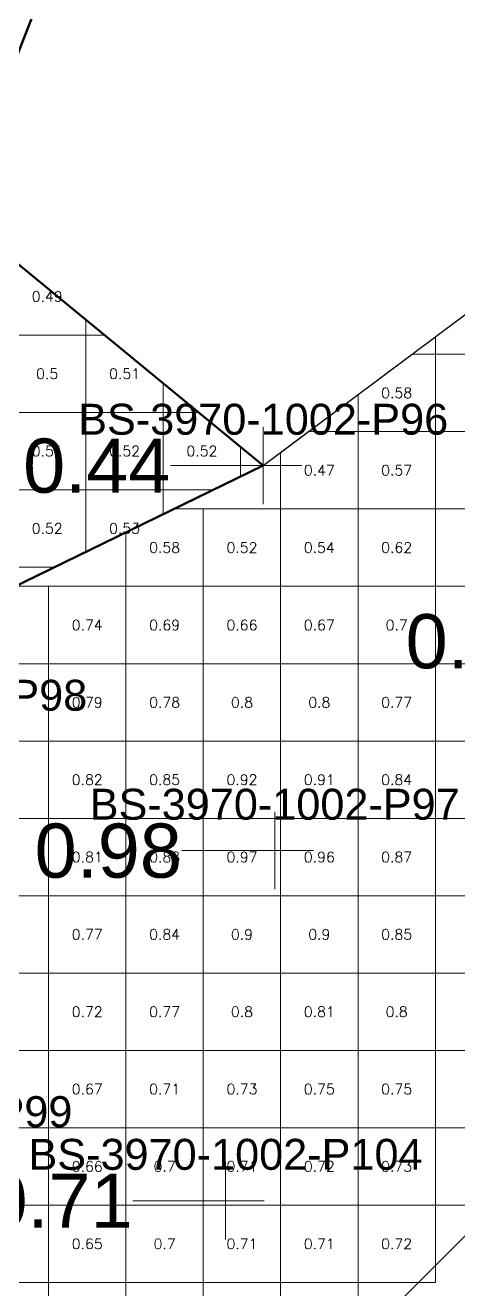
# Model space of a CAD drawing. Header units: inches. Extents: x 469775 to 470079, y 4349683 to 4349873.
# Drawn here: x 469852.58 to 469858.19, y 4349745.8 to 4349762.14 of the extents above; entities that cross this region are included whole.
import ezdxf
from ezdxf.enums import TextEntityAlignment as Align

# ---------------------------------------------------------------- set-up
doc = ezdxf.new("R2010")
doc.units = ezdxf.units.IN
doc.header["$MEASUREMENT"] = 0
doc.layers.add('123', color=7, linetype='Continuous')
for name, color, linetype, lineweight in [('点', 7, 'Continuous', 0), ('爆区方格网', 7, 'Continuous', 0), ('线条', 7, 'Continuous', 0), ('钻孔', 7, 'Continuous', 0)]:
    doc.layers.add(name, color=color, linetype=linetype, lineweight=lineweight)
doc.styles.add('3dmine_textStyle_1', font='txt.shx', dxfattribs={"height": 1, "bigfont": 'gbcbig.shx'})
doc.styles.add('3dmine_textStyle_2', font='arial.ttf', dxfattribs={"height": 1})

msp = doc.modelspace()

# ---------------------------------------------------------------- hatches: boundary and pattern name
at = {"layer": '钻孔', "linetype": 'Continuous', "lineweight": 0, "true_color": 0x808080, "extrusion": (0, 1, 0)}
msp.add_hatch(color=8, dxfattribs=at).paths.add_polyline_path([(-469856.658, 3959.942), (-469855.658, 3959.942), (-469855.658, 3971.942), (-469856.658, 3971.942)], flags=0)
at = {"layer": '钻孔', "linetype": 'Continuous', "lineweight": 0, "true_color": 0x80ffff, "extrusion": (0, 1, 0)}
for points in [[(-469856.807, 3960.174), (-469855.807, 3960.174), (-469855.807, 3972.174), (-469856.807, 3972.174)], [(-469856.171, 3960.448), (-469855.171, 3960.448), (-469855.171, 3972.448), (-469856.171, 3972.448)]]:
    msp.add_hatch(color=131, dxfattribs=at).paths.add_polyline_path(points, flags=0)

# ---------------------------------------------------------------- linework, layer by layer
at = {"color": 5, "linetype": 'Continuous', "lineweight": 50, "elevation": 1987.297}
msp.add_lwpolyline([(469808.467, 4349758.645), (469817.134, 4349758.797), (469824.272, 4349756.124), (469828.701, 4349753.527), (469831.831, 4349753.068), (469833.358, 4349750.622), (469837.582, 4349745.099), (469842.228, 4349744.294), (469848.28, 4349752.862), (469855.658, 4349756.452), (469851.682, 4349759.72), (469853.994, 4349765.649), (469852.242, 4349767.401), (469842.005, 4349764.839), (469836.359, 4349766.411), (469832.229, 4349766.357), (469826.099, 4349763.33), (469820.476, 4349762.487), (469821.961, 4349767.803), (469817.208, 4349769.309), (469811.803, 4349766.383), (469805.674, 4349763.484)], dxfattribs=at)
at = {"color": 4, "linetype": 'Continuous', "lineweight": 0, "true_color": 0x00ffff, "elevation": 3966.233}
for points in [[(469845.427, 4349736.191), (469841.883, 4349739.467), (469842.228, 4349744.294), (469848.28, 4349752.862), (469855.658, 4349756.452), (469860.241, 4349759.881), (469868.362, 4349765.532)], [(469870.761, 4349763.128), (469867.863, 4349760.713), (469870.09, 4349758.577), (469873.314, 4349756.381), (469875.304, 4349754.198), (469865.757, 4349749.122), (469863.277, 4349745.916), (469858.867, 4349747.095), (469855.24, 4349743.466), (469853.308, 4349743.754), (469850.298, 4349745.551), (469847.477, 4349743.663), (469848.343, 4349739.646), (469845.427, 4349736.191)]]:
    msp.add_lwpolyline(points, dxfattribs=at)
at = {"color": 7, "linetype": 'Continuous', "lineweight": 0, "elevation": 3966.233}
msp.add_lwpolyline([(469845.427, 4349736.191), (469868.108, 4349719.891), (469868.108, 4349719.891), (469864.089, 4349732.247), (469861.567, 4349735.442), (469861.304, 4349735.775), (469863.277, 4349745.916), (469858.867, 4349747.095), (469855.24, 4349743.466), (469853.308, 4349743.754), (469850.298, 4349745.551), (469847.477, 4349743.663), (469848.343, 4349739.646), (469845.427, 4349736.191), (469845.427, 4349736.191)], dxfattribs=at)
at = {"layer": '123', "elevation": 1987.297}
msp.add_lwpolyline([(469851.682, 4349759.72), (469855.658, 4349756.452), (469860.241, 4349759.881), (469868.362, 4349765.532), (469871.556, 4349768.128), (469871.209, 4349769.962), (469869.209, 4349769.667), (469866.414, 4349769.254), (469864.214, 4349766.26), (469858.315, 4349764.574), (469853.994, 4349765.649), (469851.682, 4349759.72)], close=True, dxfattribs=at)
at = {"layer": '点', "color": 138, "linetype": 'Continuous', "lineweight": 0, "true_color": 0x004c4c}
for points, elevation in [([(469855.658, 4349755.952), (469855.658, 4349756.952)], 3971.942), ([(469856.158, 4349756.452), (469855.158, 4349756.452)], 3971.942), ([(469855.807, 4349750.975), (469855.807, 4349751.975)], 3972.174), ([(469856.307, 4349751.475), (469855.307, 4349751.475)], 3972.174), ([(469855.171, 4349746.449), (469855.171, 4349747.449)], 3972.448), ([(469855.671, 4349746.949), (469854.671, 4349746.949)], 3972.448)]:
    msp.add_lwpolyline(points, dxfattribs=dict(at, elevation=elevation))
at = {"layer": '爆区方格网', "color": 4, "linetype": 'Continuous', "lineweight": 0, "elevation": 3972.76}
for points in [[(469853.366, 4349758.335), (469853.366, 4349758.14), (469852.366, 4349758.14), (469852.366, 4349759.14), (469852.388, 4349759.14), (469853.366, 4349758.335)], [(469853.366, 4349757.14), (469852.366, 4349757.14), (469852.366, 4349758.14), (469853.366, 4349758.14), (469853.366, 4349757.14)], [(469854.366, 4349757.514), (469854.366, 4349757.14), (469853.366, 4349757.14), (469853.366, 4349758.14), (469853.605, 4349758.14), (469854.366, 4349757.514)], [(469853.366, 4349756.14), (469852.366, 4349756.14), (469852.366, 4349757.14), (469853.366, 4349757.14), (469853.366, 4349756.14)], [(469854.366, 4349756.14), (469853.366, 4349756.14), (469853.366, 4349757.14), (469854.366, 4349757.14), (469854.366, 4349756.14)], [(469855.366, 4349756.692), (469855.366, 4349756.31), (469855.016, 4349756.14), (469854.366, 4349756.14), (469854.366, 4349757.14), (469854.822, 4349757.14), (469855.366, 4349756.692)], [(469853.366, 4349755.337), (469852.961, 4349755.14), (469852.366, 4349755.14), (469852.366, 4349756.14), (469853.366, 4349756.14), (469853.366, 4349755.337)], [(469854.366, 4349755.824), (469853.366, 4349755.337), (469853.366, 4349756.14), (469854.366, 4349756.14), (469854.366, 4349755.824)]]:
    msp.add_lwpolyline(points, dxfattribs=at)
at = {"layer": '爆区方格网', "color": 4, "linetype": 'Continuous', "lineweight": 0, "true_color": 0x00ffff, "elevation": 3972.427}
for points in [[(469858.884, 4349757.892), (469857.884, 4349757.892), (469857.884, 4349758.117), (469858.884, 4349758.865), (469858.884, 4349757.892)], [(469857.884, 4349756.892), (469856.884, 4349756.892), (469856.884, 4349757.369), (469857.582, 4349757.892), (469857.884, 4349757.892), (469857.884, 4349756.892)], [(469858.884, 4349756.892), (469857.884, 4349756.892), (469857.884, 4349757.892), (469858.884, 4349757.892), (469858.884, 4349756.892)], [(469856.884, 4349755.892), (469855.884, 4349755.892), (469855.884, 4349756.621), (469856.246, 4349756.892), (469856.884, 4349756.892), (469856.884, 4349755.892)], [(469857.884, 4349755.892), (469856.884, 4349755.892), (469856.884, 4349756.892), (469857.884, 4349756.892), (469857.884, 4349755.892)], [(469858.884, 4349755.892), (469857.884, 4349755.892), (469857.884, 4349756.892), (469858.884, 4349756.892), (469858.884, 4349755.892)], [(469854.884, 4349754.892), (469853.884, 4349754.892), (469853.884, 4349755.589), (469854.506, 4349755.892), (469854.884, 4349755.892), (469854.884, 4349754.892)], [(469855.884, 4349754.892), (469854.884, 4349754.892), (469854.884, 4349755.892), (469855.884, 4349755.892), (469855.884, 4349754.892)], [(469856.884, 4349754.892), (469855.884, 4349754.892), (469855.884, 4349755.892), (469856.884, 4349755.892), (469856.884, 4349754.892)], [(469857.884, 4349754.892), (469856.884, 4349754.892), (469856.884, 4349755.892), (469857.884, 4349755.892), (469857.884, 4349754.892)], [(469858.884, 4349754.892), (469857.884, 4349754.892), (469857.884, 4349755.892), (469858.884, 4349755.892), (469858.884, 4349754.892)], [(469852.884, 4349753.892), (469851.884, 4349753.892), (469851.884, 4349754.616), (469852.451, 4349754.892), (469852.884, 4349754.892), (469852.884, 4349753.892)], [(469853.884, 4349753.892), (469852.884, 4349753.892), (469852.884, 4349754.892), (469853.884, 4349754.892), (469853.884, 4349753.892)], [(469854.884, 4349753.892), (469853.884, 4349753.892), (469853.884, 4349754.892), (469854.884, 4349754.892), (469854.884, 4349753.892)], [(469855.884, 4349753.892), (469854.884, 4349753.892), (469854.884, 4349754.892), (469855.884, 4349754.892), (469855.884, 4349753.892)], [(469856.884, 4349753.892), (469855.884, 4349753.892), (469855.884, 4349754.892), (469856.884, 4349754.892), (469856.884, 4349753.892)], [(469857.884, 4349753.892), (469856.884, 4349753.892), (469856.884, 4349754.892), (469857.884, 4349754.892), (469857.884, 4349753.892)], [(469858.884, 4349753.892), (469857.884, 4349753.892), (469857.884, 4349754.892), (469858.884, 4349754.892), (469858.884, 4349753.892)], [(469852.884, 4349752.892), (469851.884, 4349752.892), (469851.884, 4349753.892), (469852.884, 4349753.892), (469852.884, 4349752.892)], [(469853.884, 4349752.892), (469852.884, 4349752.892), (469852.884, 4349753.892), (469853.884, 4349753.892), (469853.884, 4349752.892)], [(469854.884, 4349752.892), (469853.884, 4349752.892), (469853.884, 4349753.892), (469854.884, 4349753.892), (469854.884, 4349752.892)], [(469855.884, 4349752.892), (469854.884, 4349752.892), (469854.884, 4349753.892), (469855.884, 4349753.892), (469855.884, 4349752.892)], [(469856.884, 4349752.892), (469855.884, 4349752.892), (469855.884, 4349753.892), (469856.884, 4349753.892), (469856.884, 4349752.892)], [(469857.884, 4349752.892), (469856.884, 4349752.892), (469856.884, 4349753.892), (469857.884, 4349753.892), (469857.884, 4349752.892)], [(469858.884, 4349752.892), (469857.884, 4349752.892), (469857.884, 4349753.892), (469858.884, 4349753.892), (469858.884, 4349752.892)], [(469852.884, 4349751.892), (469851.884, 4349751.892), (469851.884, 4349752.892), (469852.884, 4349752.892), (469852.884, 4349751.892)], [(469853.884, 4349751.892), (469852.884, 4349751.892), (469852.884, 4349752.892), (469853.884, 4349752.892), (469853.884, 4349751.892)], [(469854.884, 4349751.892), (469853.884, 4349751.892), (469853.884, 4349752.892), (469854.884, 4349752.892), (469854.884, 4349751.892)], [(469855.884, 4349751.892), (469854.884, 4349751.892), (469854.884, 4349752.892), (469855.884, 4349752.892), (469855.884, 4349751.892)], [(469856.884, 4349751.892), (469855.884, 4349751.892), (469855.884, 4349752.892), (469856.884, 4349752.892), (469856.884, 4349751.892)], [(469857.884, 4349751.892), (469856.884, 4349751.892), (469856.884, 4349752.892), (469857.884, 4349752.892), (469857.884, 4349751.892)], [(469858.884, 4349751.892), (469857.884, 4349751.892), (469857.884, 4349752.892), (469858.884, 4349752.892), (469858.884, 4349751.892)], [(469852.884, 4349750.892), (469851.884, 4349750.892), (469851.884, 4349751.892), (469852.884, 4349751.892), (469852.884, 4349750.892)], [(469853.884, 4349750.892), (469852.884, 4349750.892), (469852.884, 4349751.892), (469853.884, 4349751.892), (469853.884, 4349750.892)], [(469854.884, 4349750.892), (469853.884, 4349750.892), (469853.884, 4349751.892), (469854.884, 4349751.892), (469854.884, 4349750.892)], [(469855.884, 4349750.892), (469854.884, 4349750.892), (469854.884, 4349751.892), (469855.884, 4349751.892), (469855.884, 4349750.892)], [(469856.884, 4349750.892), (469855.884, 4349750.892), (469855.884, 4349751.892), (469856.884, 4349751.892), (469856.884, 4349750.892)], [(469857.884, 4349750.892), (469856.884, 4349750.892), (469856.884, 4349751.892), (469857.884, 4349751.892), (469857.884, 4349750.892)], [(469858.884, 4349750.892), (469857.884, 4349750.892), (469857.884, 4349751.892), (469858.884, 4349751.892), (469858.884, 4349750.892)], [(469852.884, 4349749.892), (469851.884, 4349749.892), (469851.884, 4349750.892), (469852.884, 4349750.892), (469852.884, 4349749.892)], [(469853.884, 4349749.892), (469852.884, 4349749.892), (469852.884, 4349750.892), (469853.884, 4349750.892), (469853.884, 4349749.892)], [(469854.884, 4349749.892), (469853.884, 4349749.892), (469853.884, 4349750.892), (469854.884, 4349750.892), (469854.884, 4349749.892)], [(469855.884, 4349749.892), (469854.884, 4349749.892), (469854.884, 4349750.892), (469855.884, 4349750.892), (469855.884, 4349749.892)], [(469856.884, 4349749.892), (469855.884, 4349749.892), (469855.884, 4349750.892), (469856.884, 4349750.892), (469856.884, 4349749.892)], [(469857.884, 4349749.892), (469856.884, 4349749.892), (469856.884, 4349750.892), (469857.884, 4349750.892), (469857.884, 4349749.892)], [(469858.884, 4349749.892), (469857.884, 4349749.892), (469857.884, 4349750.892), (469858.884, 4349750.892), (469858.884, 4349749.892)], [(469852.884, 4349748.892), (469851.884, 4349748.892), (469851.884, 4349749.892), (469852.884, 4349749.892), (469852.884, 4349748.892)], [(469853.884, 4349748.892), (469852.884, 4349748.892), (469852.884, 4349749.892), (469853.884, 4349749.892), (469853.884, 4349748.892)], [(469854.884, 4349748.892), (469853.884, 4349748.892), (469853.884, 4349749.892), (469854.884, 4349749.892), (469854.884, 4349748.892)], [(469855.884, 4349748.892), (469854.884, 4349748.892), (469854.884, 4349749.892), (469855.884, 4349749.892), (469855.884, 4349748.892)], [(469856.884, 4349748.892), (469855.884, 4349748.892), (469855.884, 4349749.892), (469856.884, 4349749.892), (469856.884, 4349748.892)], [(469857.884, 4349748.892), (469856.884, 4349748.892), (469856.884, 4349749.892), (469857.884, 4349749.892), (469857.884, 4349748.892)], [(469858.884, 4349748.892), (469857.884, 4349748.892), (469857.884, 4349749.892), (469858.884, 4349749.892), (469858.884, 4349748.892)], [(469852.884, 4349747.892), (469851.884, 4349747.892), (469851.884, 4349748.892), (469852.884, 4349748.892), (469852.884, 4349747.892)], [(469853.884, 4349747.892), (469852.884, 4349747.892), (469852.884, 4349748.892), (469853.884, 4349748.892), (469853.884, 4349747.892)], [(469854.884, 4349747.892), (469853.884, 4349747.892), (469853.884, 4349748.892), (469854.884, 4349748.892), (469854.884, 4349747.892)], [(469855.884, 4349747.892), (469854.884, 4349747.892), (469854.884, 4349748.892), (469855.884, 4349748.892), (469855.884, 4349747.892)], [(469856.884, 4349747.892), (469855.884, 4349747.892), (469855.884, 4349748.892), (469856.884, 4349748.892), (469856.884, 4349747.892)], [(469857.884, 4349747.892), (469856.884, 4349747.892), (469856.884, 4349748.892), (469857.884, 4349748.892), (469857.884, 4349747.892)], [(469858.884, 4349747.892), (469857.884, 4349747.892), (469857.884, 4349748.892), (469858.884, 4349748.892), (469858.884, 4349747.892)], [(469852.884, 4349746.892), (469851.884, 4349746.892), (469851.884, 4349747.892), (469852.884, 4349747.892), (469852.884, 4349746.892)], [(469853.884, 4349746.892), (469852.884, 4349746.892), (469852.884, 4349747.892), (469853.884, 4349747.892), (469853.884, 4349746.892)], [(469854.884, 4349746.892), (469853.884, 4349746.892), (469853.884, 4349747.892), (469854.884, 4349747.892), (469854.884, 4349746.892)], [(469855.884, 4349746.892), (469854.884, 4349746.892), (469854.884, 4349747.892), (469855.884, 4349747.892), (469855.884, 4349746.892)], [(469856.884, 4349746.892), (469855.884, 4349746.892), (469855.884, 4349747.892), (469856.884, 4349747.892), (469856.884, 4349746.892)], [(469857.884, 4349746.892), (469856.884, 4349746.892), (469856.884, 4349747.892), (469857.884, 4349747.892), (469857.884, 4349746.892)], [(469858.884, 4349746.892), (469857.884, 4349746.892), (469857.884, 4349747.892), (469858.884, 4349747.892), (469858.884, 4349746.892)], [(469852.884, 4349745.892), (469851.884, 4349745.892), (469851.884, 4349746.892), (469852.884, 4349746.892), (469852.884, 4349745.892)], [(469853.884, 4349745.892), (469852.884, 4349745.892), (469852.884, 4349746.892), (469853.884, 4349746.892), (469853.884, 4349745.892)], [(469854.884, 4349745.892), (469853.884, 4349745.892), (469853.884, 4349746.892), (469854.884, 4349746.892), (469854.884, 4349745.892)], [(469855.884, 4349745.892), (469854.884, 4349745.892), (469854.884, 4349746.892), (469855.884, 4349746.892), (469855.884, 4349745.892)], [(469852.884, 4349744.892), (469851.884, 4349744.892), (469851.884, 4349745.892), (469852.884, 4349745.892), (469852.884, 4349744.892)], [(469853.884, 4349744.892), (469852.884, 4349744.892), (469852.884, 4349745.892), (469853.884, 4349745.892), (469853.884, 4349744.892)], [(469854.884, 4349744.892), (469853.884, 4349744.892), (469853.884, 4349745.892), (469854.884, 4349745.892), (469854.884, 4349744.892)], [(469855.884, 4349744.892), (469854.884, 4349744.892), (469854.884, 4349745.892), (469855.884, 4349745.892), (469855.884, 4349744.892)]]:
    msp.add_lwpolyline(points, dxfattribs=at)
at = {"layer": '爆区方格网', "color": 131, "linetype": 'Continuous', "lineweight": 0, "true_color": 0x80ffff, "elevation": 3972.427}
for points in [[(469856.884, 4349745.892), (469855.884, 4349745.892), (469855.884, 4349746.892), (469856.884, 4349746.892), (469856.884, 4349745.892)], [(469857.884, 4349745.892), (469856.884, 4349745.892), (469856.884, 4349746.892), (469857.884, 4349746.892), (469857.884, 4349745.892)], [(469856.884, 4349744.892), (469855.884, 4349744.892), (469855.884, 4349745.892), (469856.884, 4349745.892), (469856.884, 4349744.892)]]:
    msp.add_lwpolyline(points, dxfattribs=at)
at = {"layer": '线条', "color": 138, "linetype": 'Continuous', "lineweight": 0, "true_color": 0x004c4c}
for points, elevation in [([(469855.658, 4349756.452), (469855.658, 4349756.452), (469855.658, 4349756.452)], 3971.942), ([(469855.807, 4349751.475), (469855.807, 4349751.475), (469855.807, 4349751.475)], 3972.174), ([(469855.171, 4349746.949), (469855.171, 4349746.949), (469855.171, 4349746.949)], 3972.448)]:
    msp.add_lwpolyline(points, dxfattribs=dict(at, elevation=elevation))
at = {"layer": '钻孔', "color": 8, "linetype": 'Continuous', "lineweight": 0, "true_color": 0x808080}
for elevation in [3971.942, 3959.942]:
    msp.add_lwpolyline([(469855.658, 4349756.452), (469854.458, 4349756.452)], dxfattribs=dict(at, elevation=elevation))
at = {"layer": '钻孔', "color": 131, "linetype": 'Continuous', "lineweight": 0, "true_color": 0x80ffff}
for points, elevation in [([(469855.807, 4349751.475), (469854.607, 4349751.475)], 3972.174), ([(469855.807, 4349751.475), (469854.607, 4349751.475)], 3960.174), ([(469855.171, 4349746.949), (469853.971, 4349746.949)], 3972.448), ([(469855.171, 4349746.949), (469853.971, 4349746.949)], 3960.448)]:
    msp.add_lwpolyline(points, dxfattribs=dict(at, elevation=elevation))

# ---------------------------------------------------------------- texts
at = {"color": 4, "linetype": 'Continuous', "lineweight": 0, "style": '3dmine_textStyle_1'}
for s, p in [('0.49', (469852.866, 4349758.64, 3972.76)), ('0.5', (469852.866, 4349757.64, 3972.76)), ('0.51', (469853.866, 4349757.64, 3972.76)), ('0.51', (469852.866, 4349756.64, 3972.76)), ('0.52', (469853.866, 4349756.64, 3972.76)), ('0.52', (469854.866, 4349756.64, 3972.76)), ('0.52', (469852.866, 4349755.64, 3972.76)), ('0.53', (469853.866, 4349755.64, 3972.76))]:
    msp.add_text(s, height=0.1333, dxfattribs=at).set_placement(p, align=Align.MIDDLE_CENTER)
at = {"color": 4, "linetype": 'Continuous', "lineweight": 0, "true_color": 0x00ffff, "style": '3dmine_textStyle_1'}
for s, p in [('0.58', (469857.384, 4349757.392, 3972.427)), ('0.47', (469856.384, 4349756.392, 3972.427)), ('0.57', (469857.384, 4349756.392, 3972.427)), ('0.58', (469854.384, 4349755.392, 3972.427)), ('0.52', (469855.384, 4349755.392, 3972.427)), ('0.54', (469856.384, 4349755.392, 3972.427)), ('0.62', (469857.384, 4349755.392, 3972.427)), ('0.74', (469853.384, 4349754.392, 3972.427)), ('0.69', (469854.384, 4349754.392, 3972.427)), ('0.66', (469855.384, 4349754.392, 3972.427)), ('0.67', (469856.384, 4349754.392, 3972.427)), ('0.7', (469857.384, 4349754.392, 3972.427)), ('0.79', (469853.384, 4349753.392, 3972.427)), ('0.78', (469854.384, 4349753.392, 3972.427)), ('0.8', (469855.384, 4349753.392, 3972.427)), ('0.8', (469856.384, 4349753.392, 3972.427)), ('0.77', (469857.384, 4349753.392, 3972.427)), ('0.82', (469853.384, 4349752.392, 3972.427)), ('0.85', (469854.384, 4349752.392, 3972.427)), ('0.92', (469855.384, 4349752.392, 3972.427)), ('0.91', (469856.384, 4349752.392, 3972.427)), ('0.84', (469857.384, 4349752.392, 3972.427)), ('0.81', (469853.384, 4349751.392, 3972.427)), ('0.88', (469854.384, 4349751.392, 3972.427)), ('0.97', (469855.384, 4349751.392, 3972.427)), ('0.96', (469856.384, 4349751.392, 3972.427)), ('0.87', (469857.384, 4349751.392, 3972.427)), ('0.77', (469853.384, 4349750.392, 3972.427)), ('0.84', (469854.384, 4349750.392, 3972.427)), ('0.9', (469855.384, 4349750.392, 3972.427)), ('0.9', (469856.384, 4349750.392, 3972.427)), ('0.85', (469857.384, 4349750.392, 3972.427)), ('0.72', (469853.384, 4349749.392, 3972.427)), ('0.77', (469854.384, 4349749.392, 3972.427)), ('0.8', (469855.384, 4349749.392, 3972.427)), ('0.81', (469856.384, 4349749.392, 3972.427)), ('0.8', (469857.384, 4349749.392, 3972.427)), ('0.67', (469853.384, 4349748.392, 3972.427)), ('0.71', (469854.384, 4349748.392, 3972.427)), ('0.73', (469855.384, 4349748.392, 3972.427)), ('0.75', (469856.384, 4349748.392, 3972.427)), ('0.75', (469857.384, 4349748.392, 3972.427)), ('0.66', (469853.384, 4349747.392, 3972.427)), ('0.7', (469854.384, 4349747.392, 3972.427)), ('0.71', (469855.384, 4349747.392, 3972.427)), ('0.72', (469856.384, 4349747.392, 3972.427)), ('0.73', (469857.384, 4349747.392, 3972.427)), ('0.65', (469853.384, 4349746.392, 3972.427)), ('0.7', (469854.384, 4349746.392, 3972.427)), ('0.71', (469855.384, 4349746.392, 3972.427))]:
    msp.add_text(s, height=0.1333, dxfattribs=at).set_placement(p, align=Align.MIDDLE_CENTER)
at = {"color": 131, "linetype": 'Continuous', "lineweight": 0, "true_color": 0x80ffff, "style": '3dmine_textStyle_1'}
for s, p in [('0.71', (469856.384, 4349746.392, 3972.427)), ('0.72', (469857.384, 4349746.392, 3972.427))]:
    msp.add_text(s, height=0.1333, dxfattribs=at).set_placement(p, align=Align.MIDDLE_CENTER)
at = {"layer": '钻孔', "color": 138, "linetype": 'Continuous', "lineweight": 0, "true_color": 0x004c4c, "style": '3dmine_textStyle_2'}
for s, p in [('BS-3970-1002-P96', (469855.658, 4349756.852, 3971.942)), ('BS-3970-1002-P98', (469850.992, 4349753.284, 3972.153)), ('BS-3970-1002-P97', (469855.807, 4349751.875, 3972.174)), ('BS-3970-1002-P99', (469850.8, 4349747.901, 3972.427)), ('BS-3970-1002-P104', (469855.171, 4349747.349, 3972.448))]:
    msp.add_text(s, height=0.4, dxfattribs=at).set_placement(p, align=Align.CENTER)
at = {"layer": '钻孔', "color": 8, "linetype": 'Continuous', "lineweight": 0, "true_color": 0x808080, "style": '3dmine_textStyle_2'}
msp.add_text('0.44', height=0.7, dxfattribs=at).set_placement((469854.458, 4349756.452, 3965.942), align=Align.MIDDLE_RIGHT)
at = {"layer": '钻孔', "color": 131, "linetype": 'Continuous', "lineweight": 0, "true_color": 0x80ffff, "style": '3dmine_textStyle_2'}
for s, p in [('0.80', (469859.403, 4349754.182, 3965.872)), ('0.98', (469854.607, 4349751.475, 3966.174)), ('0.71', (469853.971, 4349746.949, 3966.448))]:
    msp.add_text(s, height=0.7, dxfattribs=at).set_placement(p, align=Align.MIDDLE_RIGHT)

doc.saveas('drawing.dxf')
